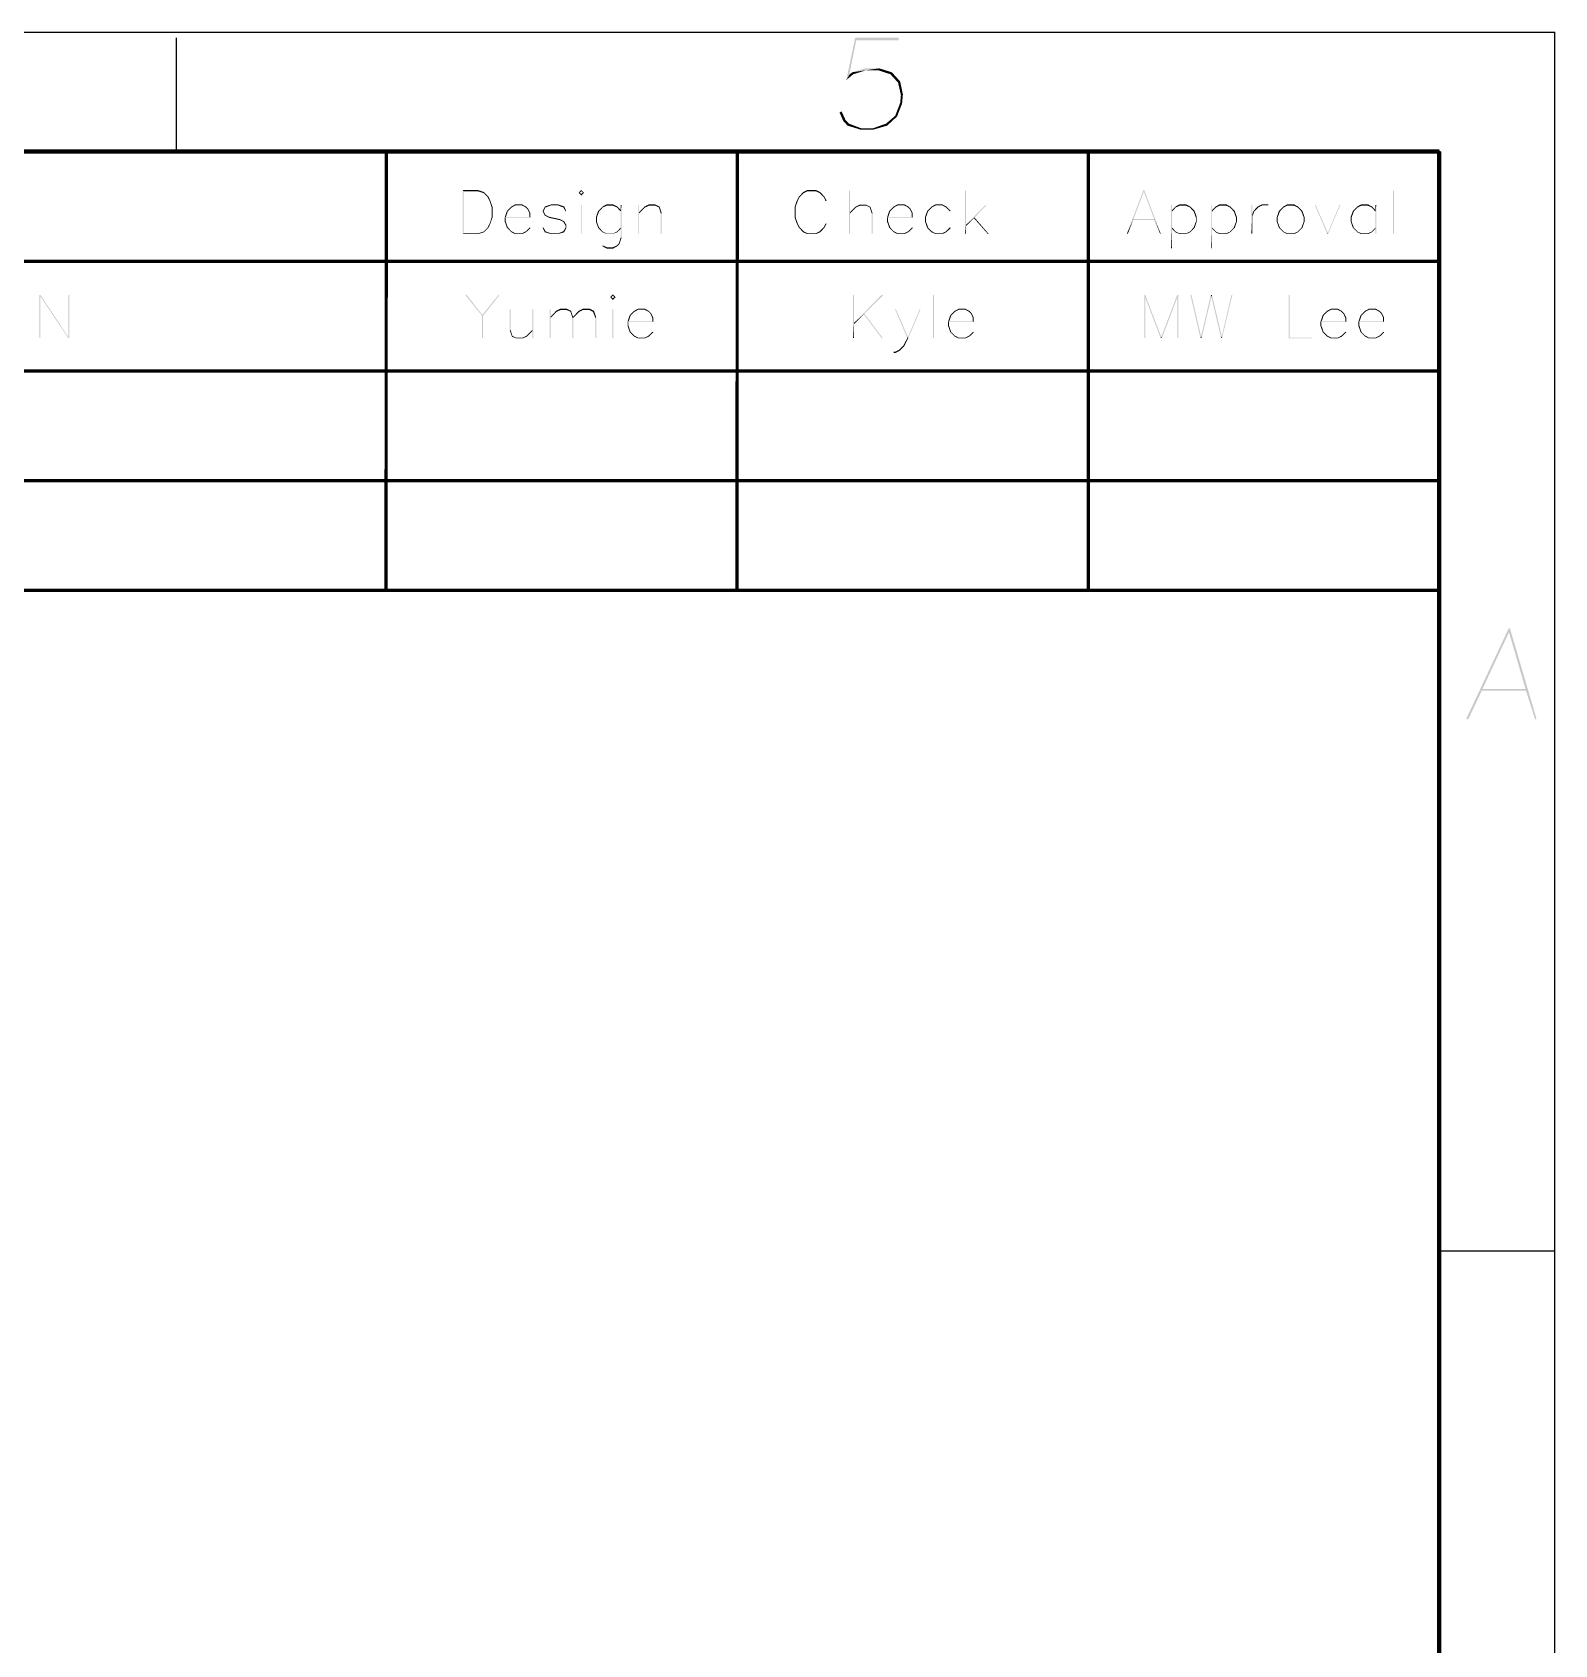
# Model space of a CAD drawing. Header units: millimetres. Extents: x 0 to 297, y 0 to 210.
# Drawn here: x 227.6 to 297, y 136.5 to 210 of the extents above; entities that cross this region are included whole.
import ezdxf

# ---------------------------------------------------------------- set-up
doc = ezdxf.new("R2010")
doc.units = ezdxf.units.MM
doc.header["$LTSCALE"] = 16.335
doc.layers.get('0').update_dxf_attribs({"linetype": 'CONTINUOUS'})

msp = doc.modelspace()

# ---------------------------------------------------------------- linework, layer by layer
at = {"color": 7, "linetype": 'Continuous'}
for p, q in [((0, 210), (297, 210)), ((234.173, 204.558), (234.173, 209.751)), ((297, 0), (297, 210)), ((168.763, 204.583), (291.763, 204.583)), ((291.763, 204.583), (291.763, 179.583)), ((168.741, 199.557), (291.741, 199.557)), ((168.763, 199.583), (291.763, 199.583)), ((243.741, 199.557), (243.741, 184.557)), ((259.741, 199.557), (259.741, 184.557)), ((275.741, 199.557), (275.741, 184.557)), ((291.741, 199.557), (291.741, 184.557)), ((168.741, 194.557), (291.741, 194.557)), ((168.763, 194.583), (291.763, 194.583)), ((168.741, 189.557), (291.741, 189.557)), ((168.763, 189.583), (291.763, 189.583)), ((168.741, 184.557), (291.741, 184.557)), ((168.763, 184.583), (291.763, 184.583)), ((291.734, 154.454), (297, 154.454))]:
    msp.add_line(p, q, dxfattribs=at)
for points, const_width in [([(5.266, 204.558), (291.734, 204.558)], 0.2), ([(243.734, 204.558), (243.729, 184.494)], 0.15), ([(259.734, 204.558), (259.727, 184.534)], 0.15), ([(275.734, 204.558), (275.741, 184.495)], 0.15), ([(291.734, 204.558), (291.734, 5.348)], 0.2), ([(168.734, 199.558), (291.734, 199.558)], 0.15), ([(168.734, 194.558), (291.734, 194.558)], 0.15), ([(168.734, 189.558), (291.734, 189.558)], 0.15), ([(168.734, 184.558), (291.734, 184.558)], 0.15)]:
    msp.add_lwpolyline(points, dxfattribs=dict(at, const_width=const_width))
for points in [[(265.159, 209.628), (264.705, 207.82), (265.111, 209.747)], [(265.159, 209.628), (264.844, 208.057), (264.705, 207.82)], [(265.111, 209.747), (267.097, 209.747), (265.159, 209.628)], [(265.159, 209.628), (267.097, 209.747), (267.086, 209.628)], [(264.844, 208.057), (265.025, 208.087), (264.705, 207.82)], [(265.025, 208.087), (264.844, 208.057), (264.973, 208.176)], [(266.204, 208.354), (265.603, 208.265), (264.973, 208.176)], [(266.204, 208.354), (264.973, 208.176), (265.581, 208.354)], [(264.973, 208.176), (265.603, 208.265), (265.025, 208.087)], [(266.167, 208.265), (265.603, 208.265), (266.204, 208.354)], [(266.167, 208.265), (266.204, 208.354), (266.781, 208.176)], [(266.781, 208.176), (266.714, 208.087), (266.167, 208.265)], [(266.714, 208.087), (266.781, 208.176), (267.16, 207.761)], [(267.16, 207.761), (267.066, 207.702), (266.714, 208.087)], [(267.066, 207.702), (267.16, 207.761), (267.286, 207.168)], [(267.286, 207.168), (267.194, 207.138), (267.066, 207.702)], [(267.25, 206.753), (266.934, 206.19), (267.163, 206.783)], [(266.934, 206.19), (267.25, 206.753), (267.02, 206.16)], [(267.163, 206.783), (267.194, 207.138), (267.286, 207.168)], [(267.163, 206.783), (267.286, 207.168), (267.25, 206.753)], [(264.397, 206.338), (264.491, 206.397), (264.665, 206.012)], [(264.665, 206.012), (264.571, 205.953), (264.397, 206.338)], [(264.571, 205.953), (264.665, 206.012), (264.827, 205.834)], [(264.827, 205.834), (264.76, 205.745), (264.571, 205.953)], [(264.76, 205.745), (264.827, 205.834), (265.373, 205.627)], [(266.569, 205.745), (265.936, 205.627), (266.517, 205.834)], [(267.02, 206.16), (266.517, 205.834), (266.934, 206.19)], [(266.517, 205.834), (267.02, 206.16), (266.569, 205.745)], [(265.373, 205.627), (265.338, 205.567), (264.76, 205.745)], [(265.373, 205.627), (265.936, 205.627), (265.338, 205.567)], [(265.96, 205.567), (265.338, 205.567), (265.936, 205.627)], [(265.936, 205.627), (266.569, 205.745), (265.96, 205.567)], [(247.221, 202.813), (247.907, 202.813), (247.264, 202.756)], [(247.264, 202.756), (247.221, 200.799), (247.221, 202.813)], [(247.264, 202.756), (247.264, 200.827), (247.221, 200.799)], [(247.893, 202.756), (247.264, 202.756), (247.907, 202.813)], [(247.893, 202.756), (247.907, 202.813), (248.193, 202.713)], [(248.193, 202.713), (248.164, 202.67), (247.893, 202.756)], [(248.164, 202.67), (248.193, 202.713), (248.393, 202.513)], [(248.393, 202.513), (248.35, 202.484), (248.164, 202.67)], [(248.35, 202.484), (248.393, 202.513), (248.479, 202.327)], [(248.479, 202.327), (248.45, 202.299), (248.35, 202.484)], [(248.45, 202.299), (248.479, 202.327), (248.579, 202.041)], [(248.579, 202.041), (248.536, 202.027), (248.45, 202.299)], [(249.636, 202.113), (249.436, 202.056), (249.621, 202.156)], [(249.621, 202.156), (249.921, 202.156), (249.636, 202.113)], [(249.907, 202.113), (249.636, 202.113), (249.921, 202.156)], [(249.907, 202.113), (249.921, 202.156), (250.107, 202.056)], [(251.264, 202.113), (250.964, 202.056), (251.264, 202.156)], [(251.264, 202.156), (251.55, 202.156), (251.264, 202.113)], [(251.55, 202.113), (251.264, 202.113), (251.55, 202.156)], [(251.55, 202.113), (251.55, 202.156), (251.85, 202.056)], [(252.621, 202.756), (252.507, 202.684), (252.621, 202.813)], [(252.507, 202.684), (252.621, 202.756), (252.564, 202.684)], [(252.564, 202.684), (252.621, 202.556), (252.507, 202.684)], [(252.564, 202.684), (252.621, 202.627), (252.621, 202.556)], [(252.693, 202.684), (252.621, 202.756), (252.621, 202.813)], [(252.693, 202.684), (252.621, 202.813), (252.75, 202.684)], [(252.75, 202.684), (252.621, 202.627), (252.693, 202.684)], [(252.621, 202.627), (252.75, 202.684), (252.621, 202.556)], [(253.793, 202.099), (253.593, 202.056), (253.779, 202.156)], [(253.779, 202.156), (254.079, 202.156), (253.793, 202.099)], [(254.064, 202.099), (253.793, 202.099), (254.079, 202.156)], [(254.064, 202.099), (254.079, 202.156), (254.264, 202.056)], [(255.993, 202.156), (255.721, 202.099), (255.507, 202.056)], [(255.993, 202.156), (255.507, 202.056), (255.707, 202.156)], [(255.993, 202.099), (255.721, 202.099), (255.993, 202.156)], [(255.993, 202.099), (255.993, 202.156), (256.193, 202.056)], [(262.493, 202.313), (262.35, 202.041), (262.45, 202.327)], [(262.35, 202.041), (262.493, 202.313), (262.393, 202.027)], [(262.578, 202.484), (262.45, 202.327), (262.55, 202.513)], [(262.45, 202.327), (262.578, 202.484), (262.493, 202.313)], [(262.764, 202.67), (262.55, 202.513), (262.736, 202.713)], [(262.55, 202.513), (262.764, 202.67), (262.578, 202.484)], [(262.95, 202.756), (262.736, 202.713), (262.936, 202.813)], [(262.736, 202.713), (262.95, 202.756), (262.764, 202.67)], [(262.936, 202.813), (263.321, 202.813), (262.95, 202.756)], [(263.307, 202.756), (262.95, 202.756), (263.321, 202.813)], [(263.307, 202.756), (263.321, 202.813), (263.521, 202.713)], [(263.521, 202.713), (263.493, 202.67), (263.307, 202.756)], [(263.493, 202.67), (263.521, 202.713), (263.707, 202.513)], [(263.707, 202.513), (263.678, 202.484), (263.493, 202.67)], [(263.678, 202.484), (263.707, 202.513), (263.807, 202.327)], [(263.807, 202.327), (263.764, 202.299), (263.678, 202.484)], [(264.878, 202.784), (264.878, 201.799), (264.836, 200.813)], [(264.878, 202.784), (264.836, 200.813), (264.836, 202.784)], [(265.336, 202.099), (265.121, 202.041), (265.321, 202.141)], [(265.321, 202.141), (265.607, 202.141), (265.336, 202.099)], [(265.607, 202.099), (265.336, 202.099), (265.607, 202.141)], [(265.607, 202.099), (265.607, 202.141), (265.807, 202.041)], [(267.064, 202.113), (266.864, 202.056), (267.05, 202.156)], [(267.05, 202.156), (267.35, 202.156), (267.064, 202.113)], [(267.336, 202.113), (267.064, 202.113), (267.35, 202.156)], [(267.336, 202.113), (267.35, 202.156), (267.536, 202.056)], [(268.793, 202.113), (268.593, 202.056), (268.778, 202.156)], [(268.778, 202.156), (269.078, 202.156), (268.793, 202.113)], [(269.064, 202.113), (268.793, 202.113), (269.078, 202.156)], [(269.064, 202.113), (269.078, 202.156), (269.264, 202.056)], [(270.164, 202.784), (270.164, 201.227), (270.121, 200.813)], [(270.164, 202.784), (270.121, 200.813), (270.121, 202.784)], [(271.093, 202.099), (270.164, 201.227), (271.064, 202.141)], [(278.283, 202.813), (278.269, 202.727), (277.497, 200.827)], [(278.283, 202.813), (277.497, 200.827), (278.255, 202.813)], [(278.269, 202.727), (277.797, 201.484), (277.497, 200.827)], [(278.74, 201.484), (278.269, 202.727), (278.283, 202.813)], [(278.74, 201.484), (278.283, 202.813), (279.04, 200.827)], [(279.912, 202.099), (279.712, 202.056), (279.897, 202.156)], [(279.897, 202.156), (280.197, 202.156), (279.912, 202.099)], [(280.183, 202.099), (279.912, 202.099), (280.197, 202.156)], [(280.183, 202.099), (280.197, 202.156), (280.383, 202.056)], [(281.74, 202.099), (281.54, 202.056), (281.726, 202.156)], [(281.726, 202.156), (282.026, 202.156), (281.74, 202.099)], [(282.012, 202.099), (281.74, 202.099), (282.026, 202.156)], [(282.012, 202.099), (282.026, 202.156), (282.212, 202.056)], [(283.669, 202.113), (283.455, 202.056), (283.655, 202.156)], [(283.655, 202.156), (283.94, 202.156), (283.669, 202.113)], [(283.669, 202.113), (283.94, 202.156), (283.94, 202.113)], [(284.826, 202.099), (284.626, 202.056), (284.812, 202.156)], [(284.812, 202.156), (285.112, 202.156), (284.826, 202.099)], [(285.097, 202.099), (284.826, 202.099), (285.112, 202.156)], [(285.097, 202.099), (285.112, 202.156), (285.297, 202.056)], [(286.069, 202.113), (286.097, 202.141), (286.655, 200.856)], [(287.226, 202.127), (286.655, 200.856), (287.197, 202.141)], [(288.197, 202.099), (287.997, 202.056), (288.183, 202.156)], [(288.183, 202.156), (288.483, 202.156), (288.197, 202.099)], [(288.469, 202.099), (288.197, 202.099), (288.483, 202.156)], [(288.469, 202.099), (288.483, 202.156), (288.669, 202.056)], [(289.669, 202.784), (289.626, 200.813), (289.626, 202.784)], [(289.626, 200.813), (289.669, 202.784), (289.669, 200.813)], [(248.579, 201.556), (248.45, 201.284), (248.536, 201.556)], [(248.45, 201.284), (248.579, 201.556), (248.479, 201.27)], [(248.536, 201.556), (248.536, 202.027), (248.579, 202.041)], [(248.536, 201.556), (248.579, 202.041), (248.579, 201.556)], [(249.279, 201.841), (249.136, 201.57), (249.236, 201.856)], [(249.279, 201.841), (249.193, 201.584), (249.136, 201.57)], [(249.193, 201.584), (250.264, 201.584), (249.136, 201.57)], [(249.179, 201.541), (249.136, 201.57), (250.264, 201.584)], [(249.179, 201.541), (249.136, 201.37), (249.136, 201.57)], [(249.179, 201.541), (249.179, 201.384), (249.136, 201.37)], [(250.307, 201.541), (249.179, 201.541), (250.264, 201.584)], [(249.45, 202.013), (249.236, 201.856), (249.436, 202.056)], [(249.236, 201.856), (249.45, 202.013), (249.279, 201.841)], [(249.436, 202.056), (249.636, 202.113), (249.45, 202.013)], [(250.107, 202.056), (250.093, 202.013), (249.907, 202.113)], [(250.093, 202.013), (250.107, 202.056), (250.207, 201.956)], [(250.207, 201.956), (250.179, 201.927), (250.093, 202.013)], [(250.179, 201.927), (250.207, 201.956), (250.307, 201.756)], [(250.307, 201.756), (250.264, 201.741), (250.179, 201.927)], [(250.264, 201.584), (250.264, 201.741), (250.307, 201.756)], [(250.264, 201.584), (250.307, 201.756), (250.307, 201.541)], [(250.993, 202.013), (250.864, 201.841), (250.964, 202.056)], [(250.864, 201.841), (250.993, 202.013), (250.907, 201.841)], [(250.907, 201.841), (250.964, 201.641), (250.864, 201.841)], [(250.907, 201.841), (250.993, 201.67), (250.964, 201.641)], [(250.964, 202.056), (251.264, 202.113), (250.993, 202.013)], [(250.964, 201.641), (250.993, 201.67), (251.179, 201.584)], [(251.179, 201.584), (251.164, 201.541), (250.964, 201.641)], [(251.164, 201.541), (251.179, 201.584), (251.65, 201.484)], [(251.65, 201.484), (251.636, 201.441), (251.164, 201.541)], [(251.85, 202.056), (251.807, 202.013), (251.55, 202.113)], [(251.636, 201.441), (251.65, 201.484), (251.85, 201.384)], [(251.85, 201.384), (251.807, 201.356), (251.636, 201.441)], [(251.807, 202.013), (251.85, 202.056), (251.936, 201.856)], [(251.936, 201.856), (251.907, 201.841), (251.807, 202.013)], [(252.65, 202.127), (252.607, 200.813), (252.607, 202.127)], [(252.607, 200.813), (252.65, 202.127), (252.65, 200.813)], [(253.436, 201.827), (253.293, 201.57), (253.393, 201.856)], [(253.293, 201.57), (253.436, 201.827), (253.336, 201.556)], [(253.336, 201.556), (253.293, 201.37), (253.293, 201.57)], [(253.293, 201.37), (253.336, 201.556), (253.336, 201.37)], [(253.607, 202.013), (253.393, 201.856), (253.593, 202.056)], [(253.393, 201.856), (253.607, 202.013), (253.436, 201.827)], [(253.593, 202.056), (253.793, 202.099), (253.607, 202.013)], [(254.264, 202.056), (254.25, 202.013), (254.064, 202.099)], [(254.25, 202.013), (254.264, 202.056), (254.421, 201.899)], [(254.421, 201.899), (254.421, 201.827), (254.25, 202.013)], [(254.464, 202.127), (254.421, 201.899), (254.421, 202.127)], [(254.421, 201.827), (254.421, 201.899), (254.464, 202.127)], [(254.421, 201.099), (254.421, 201.827), (254.464, 202.127)], [(254.421, 201.041), (254.421, 201.099), (254.464, 202.127)], [(254.421, 200.641), (254.421, 201.041), (254.464, 202.127)], [(254.421, 200.641), (254.464, 202.127), (254.464, 200.641)], [(255.264, 202.127), (255.264, 201.799), (255.221, 200.813)], [(255.264, 202.127), (255.221, 200.813), (255.221, 202.127)], [(255.264, 201.799), (255.264, 201.741), (255.221, 200.813)], [(255.221, 200.813), (255.264, 201.741), (255.264, 200.813)], [(255.536, 202.013), (255.264, 201.799), (255.507, 202.056)], [(255.264, 201.799), (255.536, 202.013), (255.264, 201.741)], [(255.507, 202.056), (255.721, 202.099), (255.536, 202.013)], [(256.193, 202.056), (256.164, 202.013), (255.993, 202.099)], [(256.164, 202.013), (256.193, 202.056), (256.293, 201.756)], [(256.293, 201.756), (256.25, 201.741), (256.164, 202.013)], [(256.25, 200.813), (256.25, 201.741), (256.293, 201.756)], [(256.25, 200.813), (256.293, 201.756), (256.293, 200.813)], [(262.393, 202.027), (262.35, 201.556), (262.35, 202.041)], [(262.393, 202.027), (262.393, 201.57), (262.35, 201.556)], [(262.35, 201.556), (262.393, 201.57), (262.493, 201.284)], [(262.493, 201.284), (262.45, 201.27), (262.35, 201.556)], [(264.878, 201.799), (264.878, 201.741), (264.836, 200.813)], [(264.836, 200.813), (264.878, 201.741), (264.878, 200.813)], [(265.15, 202.013), (264.878, 201.799), (265.121, 202.041)], [(264.878, 201.799), (265.15, 202.013), (264.878, 201.741)], [(265.121, 202.041), (265.336, 202.099), (265.15, 202.013)], [(265.807, 202.041), (265.778, 202.013), (265.607, 202.099)], [(265.864, 201.741), (265.778, 202.013), (265.807, 202.041)], [(265.864, 201.741), (265.807, 202.041), (265.907, 201.741)], [(265.907, 201.741), (265.864, 200.813), (265.864, 201.741)], [(265.864, 200.813), (265.907, 201.741), (265.907, 200.813)], [(266.707, 201.841), (266.564, 201.57), (266.664, 201.856)], [(266.707, 201.841), (266.621, 201.584), (266.564, 201.57)], [(266.621, 201.584), (267.693, 201.584), (266.564, 201.57)], [(266.607, 201.541), (266.564, 201.57), (267.693, 201.584)], [(266.607, 201.541), (266.564, 201.37), (266.564, 201.57)], [(266.607, 201.541), (266.607, 201.384), (266.564, 201.37)], [(267.736, 201.541), (266.607, 201.541), (267.693, 201.584)], [(266.878, 202.013), (266.664, 201.856), (266.864, 202.056)], [(266.664, 201.856), (266.878, 202.013), (266.707, 201.841)], [(266.864, 202.056), (267.064, 202.113), (266.878, 202.013)], [(267.536, 202.056), (267.521, 202.013), (267.336, 202.113)], [(267.521, 202.013), (267.536, 202.056), (267.636, 201.956)], [(267.636, 201.956), (267.607, 201.927), (267.521, 202.013)], [(267.607, 201.927), (267.636, 201.956), (267.736, 201.756)], [(267.736, 201.756), (267.693, 201.741), (267.607, 201.927)], [(267.693, 201.584), (267.693, 201.741), (267.736, 201.756)], [(267.693, 201.584), (267.736, 201.756), (267.736, 201.541)], [(268.436, 201.841), (268.293, 201.57), (268.393, 201.856)], [(268.293, 201.57), (268.436, 201.841), (268.336, 201.556)], [(268.336, 201.556), (268.293, 201.37), (268.293, 201.57)], [(268.336, 201.556), (268.336, 201.384), (268.293, 201.37)], [(268.607, 202.013), (268.393, 201.856), (268.593, 202.056)], [(268.393, 201.856), (268.607, 202.013), (268.436, 201.841)], [(268.593, 202.056), (268.793, 202.113), (268.607, 202.013)], [(269.264, 202.056), (269.25, 202.013), (269.064, 202.113)], [(269.25, 202.013), (269.264, 202.056), (269.464, 201.856)], [(269.464, 201.856), (269.436, 201.827), (269.25, 202.013)], [(271.093, 202.099), (270.55, 201.556), (270.164, 201.227)], [(270.55, 201.556), (270.521, 201.527), (270.164, 201.227)], [(270.164, 201.227), (270.521, 201.527), (270.164, 201.17)], [(270.521, 201.527), (270.55, 201.556), (271.193, 200.813)], [(271.193, 200.813), (271.164, 200.799), (270.521, 201.527)], [(277.797, 201.484), (277.783, 201.441), (277.497, 200.827)], [(277.497, 200.827), (277.783, 201.441), (277.54, 200.813)], [(277.797, 201.484), (278.74, 201.484), (277.783, 201.441)], [(278.755, 201.441), (277.783, 201.441), (278.74, 201.484)], [(279.04, 200.827), (278.755, 201.441), (278.74, 201.484)], [(279.04, 200.827), (279.012, 200.813), (278.755, 201.441)], [(279.555, 202.127), (279.555, 201.899), (279.512, 200.156)], [(279.555, 202.127), (279.512, 200.156), (279.512, 202.127)], [(279.555, 201.899), (279.555, 201.827), (279.512, 200.156)], [(279.555, 201.827), (279.555, 201.099), (279.512, 200.156)], [(279.726, 202.013), (279.555, 201.899), (279.712, 202.056)], [(279.555, 201.899), (279.726, 202.013), (279.555, 201.827)], [(279.712, 202.056), (279.912, 202.099), (279.726, 202.013)], [(280.383, 202.056), (280.369, 202.013), (280.183, 202.099)], [(280.369, 202.013), (280.383, 202.056), (280.583, 201.856)], [(280.583, 201.856), (280.54, 201.827), (280.369, 202.013)], [(280.54, 201.827), (280.583, 201.856), (280.683, 201.57)], [(280.683, 201.57), (280.64, 201.556), (280.54, 201.827)], [(280.64, 201.37), (280.64, 201.556), (280.683, 201.57)], [(280.64, 201.37), (280.683, 201.57), (280.683, 201.37)], [(281.383, 202.127), (281.383, 201.899), (281.34, 200.156)], [(281.383, 202.127), (281.34, 200.156), (281.34, 202.127)], [(281.383, 201.899), (281.383, 201.827), (281.34, 200.156)], [(281.383, 201.827), (281.383, 201.099), (281.34, 200.156)], [(281.555, 202.013), (281.383, 201.899), (281.54, 202.056)], [(281.383, 201.899), (281.555, 202.013), (281.383, 201.827)], [(281.54, 202.056), (281.74, 202.099), (281.555, 202.013)], [(282.212, 202.056), (282.197, 202.013), (282.012, 202.099)], [(282.197, 202.013), (282.212, 202.056), (282.412, 201.856)], [(282.412, 201.856), (282.369, 201.827), (282.197, 202.013)], [(282.369, 201.827), (282.412, 201.856), (282.512, 201.57)], [(282.512, 201.57), (282.469, 201.556), (282.369, 201.827)], [(282.469, 201.37), (282.469, 201.556), (282.512, 201.57)], [(282.469, 201.37), (282.512, 201.57), (282.512, 201.37)], [(283.212, 202.127), (283.212, 201.699), (283.169, 200.813)], [(283.212, 202.127), (283.169, 200.813), (283.169, 202.127)], [(283.212, 201.699), (283.212, 201.556), (283.169, 200.813)], [(283.169, 200.813), (283.212, 201.556), (283.212, 200.813)], [(283.297, 201.827), (283.212, 201.699), (283.269, 201.856)], [(283.212, 201.699), (283.297, 201.827), (283.212, 201.556)], [(283.483, 202.013), (283.269, 201.856), (283.455, 202.056)], [(283.269, 201.856), (283.483, 202.013), (283.297, 201.827)], [(283.455, 202.056), (283.669, 202.113), (283.483, 202.013)], [(284.469, 201.827), (284.326, 201.57), (284.426, 201.856)], [(284.326, 201.57), (284.469, 201.827), (284.369, 201.556)], [(284.369, 201.556), (284.326, 201.37), (284.326, 201.57)], [(284.326, 201.37), (284.369, 201.556), (284.369, 201.37)], [(284.64, 202.013), (284.426, 201.856), (284.626, 202.056)], [(284.426, 201.856), (284.64, 202.013), (284.469, 201.827)], [(284.626, 202.056), (284.826, 202.099), (284.64, 202.013)], [(285.297, 202.056), (285.283, 202.013), (285.097, 202.099)], [(285.283, 202.013), (285.297, 202.056), (285.497, 201.856)], [(285.497, 201.856), (285.455, 201.827), (285.283, 202.013)], [(285.455, 201.827), (285.497, 201.856), (285.597, 201.57)], [(285.597, 201.57), (285.555, 201.556), (285.455, 201.827)], [(285.555, 201.37), (285.555, 201.556), (285.597, 201.57)], [(285.555, 201.37), (285.597, 201.57), (285.597, 201.37)], [(286.655, 200.856), (286.626, 200.813), (286.069, 202.113)], [(286.655, 200.856), (287.226, 202.127), (286.669, 200.813)], [(287.84, 201.827), (287.697, 201.57), (287.797, 201.856)], [(287.697, 201.57), (287.84, 201.827), (287.74, 201.556)], [(287.74, 201.556), (287.697, 201.37), (287.697, 201.57)], [(287.697, 201.37), (287.74, 201.556), (287.74, 201.37)], [(288.012, 202.013), (287.797, 201.856), (287.997, 202.056)], [(287.797, 201.856), (288.012, 202.013), (287.84, 201.827)], [(287.997, 202.056), (288.197, 202.099), (288.012, 202.013)], [(288.669, 202.056), (288.655, 202.013), (288.469, 202.099)], [(288.655, 202.013), (288.669, 202.056), (288.826, 201.899)], [(288.826, 201.899), (288.826, 201.827), (288.655, 202.013)], [(288.869, 202.127), (288.826, 201.899), (288.826, 202.127)], [(288.826, 201.827), (288.826, 201.899), (288.869, 202.127)], [(288.826, 201.099), (288.826, 201.827), (288.869, 202.127)], [(288.826, 201.041), (288.826, 201.099), (288.869, 202.127)], [(288.826, 200.813), (288.826, 201.041), (288.869, 202.127)], [(288.826, 200.813), (288.869, 202.127), (288.869, 200.813)], [(247.264, 200.827), (247.893, 200.827), (247.221, 200.799)], [(247.907, 200.799), (247.221, 200.799), (247.893, 200.827)], [(248.193, 200.884), (247.893, 200.827), (248.164, 200.913)], [(247.893, 200.827), (248.193, 200.884), (247.907, 200.799)], [(248.393, 201.084), (248.164, 200.913), (248.35, 201.099)], [(248.164, 200.913), (248.393, 201.084), (248.193, 200.884)], [(248.479, 201.27), (248.35, 201.099), (248.45, 201.284)], [(248.35, 201.099), (248.479, 201.27), (248.393, 201.084)], [(249.136, 201.37), (249.179, 201.384), (249.279, 201.099)], [(249.279, 201.099), (249.236, 201.084), (249.136, 201.37)], [(249.236, 201.084), (249.279, 201.099), (249.45, 200.927)], [(249.45, 200.927), (249.436, 200.884), (249.236, 201.084)], [(249.436, 200.884), (249.45, 200.927), (249.636, 200.827)], [(249.636, 200.827), (249.621, 200.799), (249.436, 200.884)], [(249.636, 200.827), (249.907, 200.827), (249.621, 200.799)], [(249.921, 200.799), (249.621, 200.799), (249.907, 200.827)], [(250.107, 200.884), (249.907, 200.827), (250.093, 200.927)], [(249.907, 200.827), (250.107, 200.884), (249.921, 200.799)], [(250.307, 201.07), (250.093, 200.927), (250.279, 201.113)], [(250.093, 200.927), (250.307, 201.07), (250.107, 200.884)], [(250.864, 201.084), (250.907, 201.099), (250.993, 200.927)], [(250.993, 200.927), (250.964, 200.884), (250.864, 201.084)], [(250.964, 200.884), (250.993, 200.927), (251.264, 200.827)], [(251.264, 200.827), (251.264, 200.799), (250.964, 200.884)], [(251.264, 200.827), (251.55, 200.827), (251.264, 200.799)], [(251.55, 200.799), (251.264, 200.799), (251.55, 200.827)], [(251.85, 200.884), (251.55, 200.827), (251.807, 200.927)], [(251.55, 200.827), (251.85, 200.884), (251.55, 200.799)], [(251.807, 201.356), (251.85, 201.384), (251.95, 201.199)], [(251.95, 201.199), (251.907, 201.184), (251.807, 201.356)], [(251.95, 201.084), (251.807, 200.927), (251.907, 201.099)], [(251.807, 200.927), (251.95, 201.084), (251.85, 200.884)], [(251.907, 201.099), (251.907, 201.184), (251.95, 201.199)], [(251.907, 201.099), (251.95, 201.199), (251.95, 201.084)], [(253.336, 201.37), (253.393, 201.084), (253.293, 201.37)], [(253.336, 201.37), (253.436, 201.099), (253.393, 201.084)], [(253.393, 201.084), (253.436, 201.099), (253.607, 200.913)], [(253.607, 200.913), (253.593, 200.884), (253.393, 201.084)], [(253.593, 200.884), (253.607, 200.913), (253.793, 200.827)], [(253.793, 200.827), (253.779, 200.813), (253.593, 200.884)], [(253.793, 200.827), (254.064, 200.827), (253.779, 200.813)], [(254.079, 200.813), (253.779, 200.813), (254.064, 200.827)], [(254.264, 200.884), (254.064, 200.827), (254.25, 200.913)], [(254.064, 200.827), (254.264, 200.884), (254.079, 200.813)], [(254.421, 201.041), (254.25, 200.913), (254.421, 201.099)], [(254.25, 200.913), (254.421, 201.041), (254.264, 200.884)], [(262.45, 201.27), (262.493, 201.284), (262.578, 201.113)], [(262.578, 201.113), (262.55, 201.084), (262.45, 201.27)], [(262.55, 201.084), (262.578, 201.113), (262.764, 200.927)], [(262.764, 200.927), (262.736, 200.884), (262.55, 201.084)], [(262.736, 200.884), (262.764, 200.927), (262.95, 200.827)], [(262.95, 200.827), (262.936, 200.799), (262.736, 200.884)], [(262.95, 200.827), (263.307, 200.827), (262.936, 200.799)], [(263.321, 200.799), (262.936, 200.799), (263.307, 200.827)], [(263.521, 200.884), (263.307, 200.827), (263.493, 200.927)], [(263.307, 200.827), (263.521, 200.884), (263.321, 200.799)], [(263.707, 201.084), (263.493, 200.927), (263.678, 201.113)], [(263.493, 200.927), (263.707, 201.084), (263.521, 200.884)], [(263.807, 201.27), (263.678, 201.113), (263.764, 201.284)], [(263.678, 201.113), (263.807, 201.27), (263.707, 201.084)], [(266.564, 201.37), (266.607, 201.384), (266.707, 201.099)], [(266.707, 201.099), (266.664, 201.084), (266.564, 201.37)], [(266.664, 201.084), (266.707, 201.099), (266.878, 200.927)], [(266.878, 200.927), (266.864, 200.884), (266.664, 201.084)], [(266.864, 200.884), (266.878, 200.927), (267.064, 200.827)], [(267.064, 200.827), (267.05, 200.799), (266.864, 200.884)], [(267.064, 200.827), (267.336, 200.827), (267.05, 200.799)], [(267.35, 200.799), (267.05, 200.799), (267.336, 200.827)], [(267.536, 200.884), (267.336, 200.827), (267.521, 200.927)], [(267.336, 200.827), (267.536, 200.884), (267.35, 200.799)], [(267.736, 201.07), (267.521, 200.927), (267.707, 201.113)], [(267.521, 200.927), (267.736, 201.07), (267.536, 200.884)], [(268.293, 201.37), (268.336, 201.384), (268.436, 201.099)], [(268.436, 201.099), (268.393, 201.084), (268.293, 201.37)], [(268.393, 201.084), (268.436, 201.099), (268.607, 200.927)], [(268.607, 200.927), (268.593, 200.884), (268.393, 201.084)], [(268.593, 200.884), (268.607, 200.927), (268.793, 200.827)], [(268.793, 200.827), (268.778, 200.799), (268.593, 200.884)], [(268.793, 200.827), (269.064, 200.827), (268.778, 200.799)], [(269.078, 200.799), (268.778, 200.799), (269.064, 200.827)], [(269.264, 200.884), (269.064, 200.827), (269.25, 200.927)], [(269.064, 200.827), (269.264, 200.884), (269.078, 200.799)], [(269.464, 201.07), (269.25, 200.927), (269.436, 201.113)], [(269.25, 200.927), (269.464, 201.07), (269.264, 200.884)], [(270.164, 201.227), (270.164, 201.17), (270.121, 200.813)], [(270.121, 200.813), (270.164, 201.17), (270.164, 200.813)], [(279.555, 201.099), (279.555, 201.041), (279.512, 200.156)], [(279.512, 200.156), (279.555, 201.041), (279.555, 200.156)], [(279.555, 201.041), (279.555, 201.099), (279.726, 200.913)], [(279.726, 200.913), (279.712, 200.884), (279.555, 201.041)], [(279.712, 200.884), (279.726, 200.913), (279.912, 200.827)], [(279.912, 200.827), (279.897, 200.799), (279.712, 200.884)], [(279.912, 200.827), (280.183, 200.827), (279.897, 200.799)], [(280.197, 200.799), (279.897, 200.799), (280.183, 200.827)], [(280.383, 200.884), (280.183, 200.827), (280.369, 200.913)], [(280.183, 200.827), (280.383, 200.884), (280.197, 200.799)], [(280.583, 201.084), (280.369, 200.913), (280.54, 201.099)], [(280.369, 200.913), (280.583, 201.084), (280.383, 200.884)], [(280.683, 201.37), (280.54, 201.099), (280.64, 201.37)], [(280.54, 201.099), (280.683, 201.37), (280.583, 201.084)], [(281.383, 201.099), (281.383, 201.041), (281.34, 200.156)], [(281.34, 200.156), (281.383, 201.041), (281.383, 200.156)], [(281.383, 201.041), (281.383, 201.099), (281.555, 200.913)], [(281.555, 200.913), (281.54, 200.884), (281.383, 201.041)], [(281.54, 200.884), (281.555, 200.913), (281.74, 200.827)], [(281.74, 200.827), (281.726, 200.799), (281.54, 200.884)], [(281.74, 200.827), (282.012, 200.827), (281.726, 200.799)], [(282.026, 200.799), (281.726, 200.799), (282.012, 200.827)], [(282.212, 200.884), (282.012, 200.827), (282.197, 200.913)], [(282.012, 200.827), (282.212, 200.884), (282.026, 200.799)], [(282.412, 201.084), (282.197, 200.913), (282.369, 201.099)], [(282.197, 200.913), (282.412, 201.084), (282.212, 200.884)], [(282.512, 201.37), (282.369, 201.099), (282.469, 201.37)], [(282.369, 201.099), (282.512, 201.37), (282.412, 201.084)], [(284.369, 201.37), (284.426, 201.084), (284.326, 201.37)], [(284.369, 201.37), (284.469, 201.099), (284.426, 201.084)], [(284.426, 201.084), (284.469, 201.099), (284.64, 200.913)], [(284.64, 200.913), (284.626, 200.884), (284.426, 201.084)], [(284.626, 200.884), (284.64, 200.913), (284.826, 200.827)], [(284.826, 200.827), (284.812, 200.799), (284.626, 200.884)], [(284.826, 200.827), (285.097, 200.827), (284.812, 200.799)], [(285.112, 200.799), (284.812, 200.799), (285.097, 200.827)], [(285.297, 200.884), (285.097, 200.827), (285.283, 200.913)], [(285.097, 200.827), (285.297, 200.884), (285.112, 200.799)], [(285.497, 201.084), (285.283, 200.913), (285.455, 201.099)], [(285.283, 200.913), (285.497, 201.084), (285.297, 200.884)], [(285.597, 201.37), (285.455, 201.099), (285.555, 201.37)], [(285.455, 201.099), (285.597, 201.37), (285.497, 201.084)], [(286.669, 200.813), (286.626, 200.813), (286.655, 200.856)], [(287.74, 201.37), (287.797, 201.084), (287.697, 201.37)], [(287.74, 201.37), (287.84, 201.099), (287.797, 201.084)], [(287.797, 201.084), (287.84, 201.099), (288.012, 200.913)], [(288.012, 200.913), (287.997, 200.884), (287.797, 201.084)], [(287.997, 200.884), (288.012, 200.913), (288.197, 200.827)], [(288.197, 200.827), (288.183, 200.799), (287.997, 200.884)], [(288.197, 200.827), (288.469, 200.827), (288.183, 200.799)], [(288.483, 200.799), (288.183, 200.799), (288.469, 200.827)], [(288.669, 200.884), (288.469, 200.827), (288.655, 200.913)], [(288.469, 200.827), (288.669, 200.884), (288.483, 200.799)], [(288.826, 201.041), (288.655, 200.913), (288.826, 201.099)], [(288.655, 200.913), (288.826, 201.041), (288.669, 200.884)], [(253.593, 200.241), (253.607, 200.284), (253.793, 200.199)], [(253.793, 200.199), (253.779, 200.141), (253.593, 200.241)], [(253.793, 200.199), (254.064, 200.199), (253.779, 200.141)], [(254.079, 200.141), (253.779, 200.141), (254.064, 200.199)], [(254.264, 200.241), (254.064, 200.199), (254.25, 200.284)], [(254.064, 200.199), (254.264, 200.241), (254.079, 200.141)], [(254.364, 200.341), (254.25, 200.284), (254.336, 200.37)], [(254.25, 200.284), (254.364, 200.341), (254.264, 200.241)], [(254.464, 200.641), (254.336, 200.37), (254.421, 200.641)], [(254.336, 200.37), (254.464, 200.641), (254.364, 200.341)], [(227.97, 198.028), (227.97, 197.957), (227.927, 196.057)], [(227.97, 198.028), (227.927, 196.057), (227.927, 198.028)], [(227.927, 196.057), (227.97, 197.957), (227.97, 196.057)], [(227.97, 197.957), (227.97, 198.028), (229.241, 196.114)], [(229.241, 196.114), (229.241, 196.057), (227.97, 197.957)], [(229.284, 198.028), (229.241, 196.114), (229.241, 198.028)], [(229.241, 196.057), (229.241, 196.114), (229.284, 198.028)], [(229.241, 196.057), (229.284, 198.028), (229.284, 196.057)], [(247.347, 198.014), (247.39, 198.042), (248.118, 197.114)], [(248.118, 197.114), (248.104, 197.071), (247.347, 198.014)], [(248.104, 197.071), (248.118, 197.114), (248.89, 198.014)], [(248.104, 197.071), (248.89, 198.014), (248.147, 197.071)], [(248.89, 198.014), (248.118, 197.114), (248.861, 198.042)], [(254.061, 197.999), (253.947, 197.928), (254.061, 198.057)], [(253.947, 197.928), (254.061, 197.999), (254.004, 197.928)], [(254.004, 197.928), (254.061, 197.799), (253.947, 197.928)], [(254.004, 197.928), (254.061, 197.871), (254.061, 197.799)], [(254.133, 197.928), (254.061, 197.999), (254.061, 198.057)], [(254.133, 197.928), (254.061, 198.057), (254.19, 197.928)], [(254.19, 197.928), (254.061, 197.871), (254.133, 197.928)], [(254.061, 197.871), (254.19, 197.928), (254.061, 197.799)], [(265.059, 198.028), (265.059, 196.757), (265.016, 196.057)], [(265.059, 198.028), (265.016, 196.057), (265.016, 198.028)], [(266.373, 197.999), (265.059, 196.757), (266.33, 198.042)], [(266.373, 197.999), (265.53, 197.171), (265.059, 196.757)], [(268.702, 198.028), (268.659, 196.057), (268.659, 198.028)], [(268.659, 196.057), (268.702, 198.028), (268.702, 196.057)], [(278.335, 198.028), (278.335, 197.899), (278.292, 196.057)], [(278.335, 198.028), (278.292, 196.057), (278.292, 198.028)], [(278.292, 196.057), (278.335, 197.899), (278.335, 196.057)], [(278.335, 197.899), (278.335, 198.028), (279.063, 196.114)], [(279.063, 196.114), (279.035, 196.057), (278.335, 197.899)], [(279.835, 198.028), (279.792, 197.899), (279.063, 196.114)], [(279.835, 198.028), (279.063, 196.114), (279.792, 198.028)], [(279.063, 196.114), (279.792, 197.899), (279.092, 196.057)], [(279.792, 196.057), (279.792, 197.899), (279.835, 198.028)], [(279.792, 196.057), (279.835, 198.028), (279.835, 196.057)], [(280.392, 198.028), (280.435, 198.042), (280.878, 196.142)], [(280.878, 196.142), (280.849, 196.057), (280.392, 198.028)], [(281.349, 197.942), (280.878, 196.142), (281.321, 198.028)], [(280.878, 196.142), (281.349, 197.942), (280.906, 196.057)], [(281.321, 198.028), (281.378, 198.028), (281.349, 197.942)], [(281.349, 197.942), (281.378, 198.028), (281.821, 196.142)], [(281.821, 196.142), (281.792, 196.057), (281.349, 197.942)], [(282.306, 198.028), (281.821, 196.142), (282.263, 198.028)], [(281.821, 196.142), (282.306, 198.028), (281.835, 196.057)], [(284.921, 198.028), (284.921, 196.071), (284.878, 196.042)], [(284.921, 198.028), (284.878, 196.042), (284.878, 198.028)], [(248.147, 197.071), (248.104, 196.057), (248.104, 197.071)], [(248.104, 196.057), (248.147, 197.071), (248.147, 196.057)], [(249.404, 197.371), (249.361, 196.428), (249.361, 197.371)], [(249.361, 196.428), (249.404, 197.371), (249.404, 196.428)], [(250.433, 197.371), (250.39, 196.428), (250.39, 197.371)], [(250.39, 196.371), (250.39, 196.428), (250.433, 197.371)], [(250.39, 196.057), (250.39, 196.371), (250.433, 197.371)], [(250.39, 196.057), (250.433, 197.371), (250.433, 196.057)], [(251.233, 197.371), (251.233, 197.042), (251.19, 196.057)], [(251.233, 197.371), (251.19, 196.057), (251.19, 197.371)], [(251.233, 197.042), (251.233, 196.985), (251.19, 196.057)], [(251.19, 196.057), (251.233, 196.985), (251.233, 196.057)], [(251.504, 197.257), (251.233, 197.042), (251.475, 197.299)], [(251.233, 197.042), (251.504, 197.257), (251.233, 196.985)], [(251.961, 197.399), (251.69, 197.342), (251.475, 197.299)], [(251.961, 197.399), (251.475, 197.299), (251.675, 197.399)], [(251.475, 197.299), (251.69, 197.342), (251.504, 197.257)], [(251.961, 197.342), (251.69, 197.342), (251.961, 197.399)], [(251.961, 197.342), (251.961, 197.399), (252.161, 197.299)], [(252.161, 197.299), (252.133, 197.257), (251.961, 197.342)], [(252.133, 197.257), (252.161, 197.299), (252.247, 197.028)], [(252.247, 197.028), (252.218, 196.985), (252.133, 197.257)], [(252.218, 196.985), (252.247, 197.028), (252.533, 197.257)], [(252.218, 196.985), (252.533, 197.257), (252.261, 196.985)], [(252.261, 196.985), (252.218, 196.057), (252.218, 196.985)], [(252.218, 196.057), (252.261, 196.985), (252.261, 196.057)], [(252.533, 197.257), (252.247, 197.028), (252.504, 197.299)], [(252.718, 197.342), (252.504, 197.299), (252.704, 197.399)], [(252.504, 197.299), (252.718, 197.342), (252.533, 197.257)], [(252.704, 197.399), (253.004, 197.399), (252.718, 197.342)], [(252.99, 197.342), (252.718, 197.342), (253.004, 197.399)], [(252.99, 197.342), (253.004, 197.399), (253.204, 197.299)], [(253.204, 197.299), (253.161, 197.257), (252.99, 197.342)], [(253.161, 197.257), (253.204, 197.299), (253.304, 196.999)], [(253.304, 196.999), (253.261, 196.985), (253.161, 197.257)], [(253.261, 196.057), (253.261, 196.985), (253.304, 196.999)], [(253.261, 196.057), (253.304, 196.999), (253.304, 196.057)], [(254.09, 197.371), (254.047, 196.057), (254.047, 197.371)], [(254.047, 196.057), (254.09, 197.371), (254.09, 196.057)], [(254.875, 197.085), (254.733, 196.814), (254.833, 197.099)], [(254.875, 197.085), (254.79, 196.828), (254.733, 196.814)], [(255.047, 197.257), (254.833, 197.099), (255.033, 197.299)], [(254.833, 197.099), (255.047, 197.257), (254.875, 197.085)], [(255.233, 197.357), (255.033, 197.299), (255.218, 197.399)], [(255.033, 197.299), (255.233, 197.357), (255.047, 197.257)], [(255.218, 197.399), (255.518, 197.399), (255.233, 197.357)], [(255.504, 197.357), (255.233, 197.357), (255.518, 197.399)], [(255.504, 197.357), (255.518, 197.399), (255.704, 197.299)], [(255.704, 197.299), (255.69, 197.257), (255.504, 197.357)], [(255.69, 197.257), (255.704, 197.299), (255.804, 197.199)], [(255.804, 197.199), (255.775, 197.171), (255.69, 197.257)], [(255.775, 197.171), (255.804, 197.199), (255.904, 196.999)], [(255.904, 196.999), (255.861, 196.985), (255.775, 197.171)], [(255.861, 196.828), (255.861, 196.985), (255.904, 196.999)], [(255.861, 196.828), (255.904, 196.999), (255.904, 196.785)], [(265.53, 197.171), (265.502, 197.142), (265.059, 196.757)], [(265.059, 196.757), (265.502, 197.142), (265.059, 196.699)], [(265.502, 197.142), (265.53, 197.171), (266.373, 196.057)], [(266.373, 196.057), (266.33, 196.042), (265.502, 197.142)], [(266.93, 197.357), (266.959, 197.385), (267.516, 196.114)], [(267.516, 196.114), (267.487, 196.057), (266.93, 197.357)], [(268.087, 197.357), (267.516, 196.114), (268.059, 197.385)], [(267.516, 196.114), (268.087, 197.357), (267.53, 196.057)], [(269.487, 197.085), (269.345, 196.814), (269.445, 197.099)], [(269.487, 197.085), (269.402, 196.828), (269.345, 196.814)], [(269.659, 197.257), (269.445, 197.099), (269.645, 197.299)], [(269.445, 197.099), (269.659, 197.257), (269.487, 197.085)], [(269.845, 197.357), (269.645, 197.299), (269.83, 197.399)], [(269.645, 197.299), (269.845, 197.357), (269.659, 197.257)], [(269.83, 197.399), (270.13, 197.399), (269.845, 197.357)], [(270.116, 197.357), (269.845, 197.357), (270.13, 197.399)], [(270.116, 197.357), (270.13, 197.399), (270.316, 197.299)], [(270.316, 197.299), (270.302, 197.257), (270.116, 197.357)], [(270.302, 197.257), (270.316, 197.299), (270.416, 197.199)], [(270.416, 197.199), (270.387, 197.171), (270.302, 197.257)], [(270.387, 197.171), (270.416, 197.199), (270.516, 196.999)], [(270.516, 196.999), (270.473, 196.985), (270.387, 197.171)], [(270.473, 196.828), (270.473, 196.985), (270.516, 196.999)], [(270.473, 196.828), (270.516, 196.999), (270.516, 196.785)], [(286.463, 197.085), (286.321, 196.814), (286.421, 197.099)], [(286.463, 197.085), (286.378, 196.828), (286.321, 196.814)], [(286.635, 197.257), (286.421, 197.099), (286.621, 197.299)], [(286.421, 197.099), (286.635, 197.257), (286.463, 197.085)], [(286.821, 197.357), (286.621, 197.299), (286.806, 197.399)], [(286.621, 197.299), (286.821, 197.357), (286.635, 197.257)], [(286.806, 197.399), (287.106, 197.399), (286.821, 197.357)], [(287.092, 197.357), (286.821, 197.357), (287.106, 197.399)], [(287.092, 197.357), (287.106, 197.399), (287.292, 197.299)], [(287.292, 197.299), (287.278, 197.257), (287.092, 197.357)], [(287.278, 197.257), (287.292, 197.299), (287.392, 197.199)], [(287.392, 197.199), (287.363, 197.171), (287.278, 197.257)], [(287.363, 197.171), (287.392, 197.199), (287.492, 196.999)], [(287.492, 196.999), (287.449, 196.985), (287.363, 197.171)], [(287.449, 196.828), (287.449, 196.985), (287.492, 196.999)], [(287.449, 196.828), (287.492, 196.999), (287.492, 196.785)], [(288.192, 197.085), (288.049, 196.814), (288.149, 197.099)], [(288.192, 197.085), (288.106, 196.828), (288.049, 196.814)], [(288.363, 197.257), (288.149, 197.099), (288.349, 197.299)], [(288.149, 197.099), (288.363, 197.257), (288.192, 197.085)], [(288.549, 197.357), (288.349, 197.299), (288.535, 197.399)], [(288.349, 197.299), (288.549, 197.357), (288.363, 197.257)], [(288.535, 197.399), (288.835, 197.399), (288.549, 197.357)], [(288.821, 197.357), (288.549, 197.357), (288.835, 197.399)], [(288.821, 197.357), (288.835, 197.399), (289.021, 197.299)], [(289.021, 197.299), (289.006, 197.257), (288.821, 197.357)], [(289.006, 197.257), (289.021, 197.299), (289.121, 197.199)], [(289.121, 197.199), (289.092, 197.171), (289.006, 197.257)], [(289.092, 197.171), (289.121, 197.199), (289.221, 196.999)], [(289.221, 196.999), (289.178, 196.985), (289.092, 197.171)], [(289.178, 196.828), (289.178, 196.985), (289.221, 196.999)], [(289.178, 196.828), (289.221, 196.999), (289.221, 196.785)], [(249.404, 196.428), (249.461, 196.128), (249.361, 196.428)], [(249.404, 196.428), (249.49, 196.157), (249.461, 196.128)], [(250.39, 196.371), (250.118, 196.157), (250.39, 196.428)], [(250.118, 196.157), (250.39, 196.371), (250.147, 196.128)], [(254.79, 196.828), (255.861, 196.828), (254.733, 196.814)], [(254.775, 196.785), (254.733, 196.814), (255.861, 196.828)], [(254.775, 196.785), (254.733, 196.614), (254.733, 196.814)], [(254.775, 196.785), (254.775, 196.628), (254.733, 196.614)], [(254.733, 196.614), (254.775, 196.628), (254.875, 196.342)], [(254.875, 196.342), (254.833, 196.328), (254.733, 196.614)], [(255.904, 196.785), (254.775, 196.785), (255.861, 196.828)], [(254.833, 196.328), (254.875, 196.342), (255.047, 196.171)], [(255.047, 196.171), (255.033, 196.128), (254.833, 196.328)], [(255.904, 196.314), (255.69, 196.171), (255.875, 196.357)], [(255.69, 196.171), (255.904, 196.314), (255.704, 196.128)], [(265.059, 196.757), (265.059, 196.699), (265.016, 196.057)], [(265.016, 196.057), (265.059, 196.699), (265.059, 196.057)], [(269.402, 196.828), (270.473, 196.828), (269.345, 196.814)], [(269.387, 196.785), (269.345, 196.814), (270.473, 196.828)], [(269.387, 196.785), (269.345, 196.614), (269.345, 196.814)], [(269.387, 196.785), (269.387, 196.628), (269.345, 196.614)], [(269.345, 196.614), (269.387, 196.628), (269.487, 196.342)], [(269.487, 196.342), (269.445, 196.328), (269.345, 196.614)], [(270.516, 196.785), (269.387, 196.785), (270.473, 196.828)], [(269.445, 196.328), (269.487, 196.342), (269.659, 196.171)], [(269.659, 196.171), (269.645, 196.128), (269.445, 196.328)], [(270.516, 196.314), (270.302, 196.171), (270.487, 196.357)], [(270.302, 196.171), (270.516, 196.314), (270.316, 196.128)], [(286.378, 196.828), (287.449, 196.828), (286.321, 196.814)], [(286.363, 196.785), (286.321, 196.814), (287.449, 196.828)], [(286.363, 196.785), (286.321, 196.614), (286.321, 196.814)], [(286.363, 196.785), (286.363, 196.628), (286.321, 196.614)], [(286.321, 196.614), (286.363, 196.628), (286.463, 196.342)], [(286.463, 196.342), (286.421, 196.328), (286.321, 196.614)], [(287.492, 196.785), (286.363, 196.785), (287.449, 196.828)], [(286.421, 196.328), (286.463, 196.342), (286.635, 196.171)], [(286.635, 196.171), (286.621, 196.128), (286.421, 196.328)], [(287.492, 196.314), (287.278, 196.171), (287.463, 196.357)], [(287.278, 196.171), (287.492, 196.314), (287.292, 196.128)], [(288.106, 196.828), (289.178, 196.828), (288.049, 196.814)], [(288.092, 196.785), (288.049, 196.814), (289.178, 196.828)], [(288.092, 196.785), (288.049, 196.614), (288.049, 196.814)], [(288.092, 196.785), (288.092, 196.628), (288.049, 196.614)], [(288.049, 196.614), (288.092, 196.628), (288.192, 196.342)], [(288.192, 196.342), (288.149, 196.328), (288.049, 196.614)], [(289.221, 196.785), (288.092, 196.785), (289.178, 196.828)], [(288.149, 196.328), (288.192, 196.342), (288.363, 196.171)], [(288.363, 196.171), (288.349, 196.128), (288.149, 196.328)], [(289.221, 196.314), (289.006, 196.171), (289.192, 196.357)], [(289.006, 196.171), (289.221, 196.314), (289.021, 196.128)], [(249.461, 196.128), (249.49, 196.157), (249.661, 196.071)], [(249.661, 196.071), (249.661, 196.042), (249.461, 196.128)], [(249.661, 196.071), (249.933, 196.071), (249.661, 196.042)], [(249.947, 196.042), (249.661, 196.042), (249.933, 196.071)], [(250.147, 196.128), (249.933, 196.071), (250.118, 196.157)], [(249.933, 196.071), (250.147, 196.128), (249.947, 196.042)], [(255.033, 196.128), (255.047, 196.171), (255.233, 196.071)], [(255.233, 196.071), (255.218, 196.042), (255.033, 196.128)], [(255.233, 196.071), (255.504, 196.071), (255.218, 196.042)], [(255.518, 196.042), (255.218, 196.042), (255.504, 196.071)], [(255.704, 196.128), (255.504, 196.071), (255.69, 196.171)], [(255.504, 196.071), (255.704, 196.128), (255.518, 196.042)], [(267.145, 195.485), (266.945, 195.442), (267.116, 195.528)], [(267.345, 195.685), (267.116, 195.528), (267.302, 195.714)], [(267.116, 195.528), (267.345, 195.685), (267.145, 195.485)], [(267.53, 196.057), (267.302, 195.714), (267.487, 196.057)], [(267.302, 195.714), (267.53, 196.057), (267.345, 195.685)], [(267.53, 196.057), (267.487, 196.057), (267.516, 196.114)], [(269.645, 196.128), (269.659, 196.171), (269.845, 196.071)], [(269.845, 196.071), (269.83, 196.042), (269.645, 196.128)], [(269.845, 196.071), (270.116, 196.071), (269.83, 196.042)], [(270.13, 196.042), (269.83, 196.042), (270.116, 196.071)], [(270.316, 196.128), (270.116, 196.071), (270.302, 196.171)], [(270.116, 196.071), (270.316, 196.128), (270.13, 196.042)], [(279.092, 196.057), (279.035, 196.057), (279.063, 196.114)], [(280.906, 196.057), (280.849, 196.057), (280.878, 196.142)], [(281.835, 196.057), (281.792, 196.057), (281.821, 196.142)], [(284.921, 196.071), (285.935, 196.071), (284.878, 196.042)], [(284.878, 196.042), (285.935, 196.071), (285.935, 196.042)], [(286.621, 196.128), (286.635, 196.171), (286.821, 196.071)], [(286.821, 196.071), (286.806, 196.042), (286.621, 196.128)], [(286.821, 196.071), (287.092, 196.071), (286.806, 196.042)], [(287.106, 196.042), (286.806, 196.042), (287.092, 196.071)], [(287.292, 196.128), (287.092, 196.071), (287.278, 196.171)], [(287.092, 196.071), (287.292, 196.128), (287.106, 196.042)], [(288.349, 196.128), (288.363, 196.171), (288.549, 196.071)], [(288.549, 196.071), (288.535, 196.042), (288.349, 196.128)], [(288.549, 196.071), (288.821, 196.071), (288.535, 196.042)], [(288.835, 196.042), (288.535, 196.042), (288.821, 196.071)], [(289.021, 196.128), (288.821, 196.071), (289.006, 196.171)], [(288.821, 196.071), (289.021, 196.128), (288.835, 196.042)], [(266.859, 195.385), (266.945, 195.442), (267.145, 195.485)], [(266.859, 195.385), (267.145, 195.485), (266.959, 195.385)], [(266.945, 195.442), (266.859, 195.385), (266.859, 195.442)], [(294.958, 182.827), (294.913, 182.65), (292.968, 178.707)], [(294.958, 182.827), (292.968, 178.707), (294.899, 182.827)], [(294.913, 182.65), (293.709, 180.071), (292.968, 178.707)], [(295.666, 180.071), (294.913, 182.65), (294.958, 182.827)], [(295.666, 180.071), (294.958, 182.827), (296.169, 178.707)], [(293.709, 180.071), (293.672, 179.982), (292.968, 178.707)], [(292.968, 178.707), (293.672, 179.982), (293.054, 178.677)], [(293.709, 180.071), (295.666, 180.071), (293.672, 179.982)], [(295.688, 179.982), (293.672, 179.982), (295.666, 180.071)], [(296.169, 178.707), (295.688, 179.982), (295.666, 180.071)], [(296.169, 178.707), (296.107, 178.677), (295.688, 179.982)]]:
    msp.add_solid(points, dxfattribs=at)

doc.saveas('drawing.dxf')
